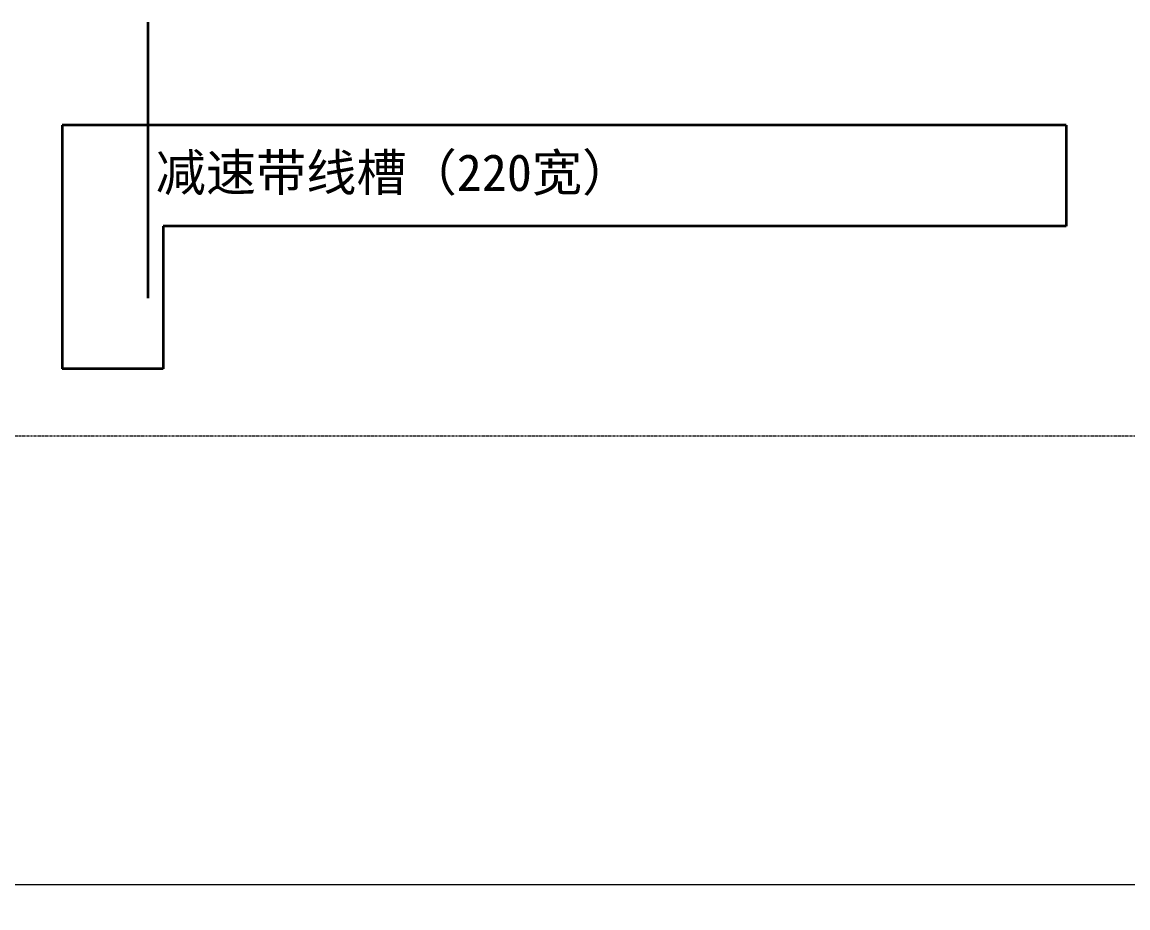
# Model space of a CAD drawing. Header units: millimetres. Extents: x 12881 to 26448, y 40 to 11902.
# Drawn here: x 16136 to 18540, y 2431 to 4357 of the extents above; entities that cross this region are included whole.
import ezdxf

# ---------------------------------------------------------------- set-up
doc = ezdxf.new("R2010")
doc.units = ezdxf.units.MM
doc.linetypes.add('DOT2', pattern=[0.635, 0, -0.635])
doc.linetypes.add('虚线', pattern=[2, 1, -1])
doc.layers.get('0').update_dxf_attribs({"lineweight": 35})
for name, color, linetype, lineweight in [('尺寸线层', 3, 'Continuous', 18), ('粗实线层', 7, 'Continuous', 35), ('虚线层', 6, '虚线', 18)]:
    doc.layers.add(name, color=color, linetype=linetype, lineweight=lineweight)
doc.styles.add('标准300', font='')
doc.styles.add('样式 1', font='')
doc.styles.get('标准300').set_extended_font_data('宋体')
doc.styles.get('样式 1').set_extended_font_data('宋体')
doc.dimstyles.new('标准300', dxfattribs={"dimtxt": 300, "dimasz": 150, "dimexe": 50, "dimexo": 0.8, "dimgap": 50, "dimtad": 1, "dimdec": 0, "dimdsep": 46, "dimtxsty": '标准300', "dimblk": '_CAXARROW', "dimcen": 0, "dimdle": 300, "dimclrd": 256, "dimclre": 256, "dimclrt": 256, "dimazin": 2, "dimtfac": 0.707107, "dimtdec": 0, "dimtix": 1, "dimtmove": 1, "dimatfit": 3, "dimfxl": 1, "dimfrac": 2, "dimtolj": 1, "dimarcsym": 1})

# ---------------------------------------------------------------- blocks, each defined once
blk = doc.blocks.new('*X69')
at = {"layer": '尺寸线层', "linetype": 'Continuous', "transparency": 16777216}
for points in [[(14414.3, 2481.3), (14564.3, 2462.5), (14564.3, 2500)], [(24914.7, 2481.3), (24764.7, 2462.5), (24764.7, 2500)]]:
    blk.add_hatch(color=256, dxfattribs=at).paths.add_polyline_path(points, flags=0)
for p, q in [((14414.3, 3456.4), (14414.3, 2431.3)), ((24914.7, 3456.4), (24914.7, 2431.3)), ((24914.7, 2481.3), (14414.3, 2481.3))]:
    blk.add_line(p, q, dxfattribs=at)
at = {"layer": '尺寸线层', "transparency": 16777216, "insert": (19072, 2678.8), "char_height": 300, "width": 1993.333, "attachment_point": 5, "style": '标准300'}
blk.add_mtext('10500', dxfattribs=at)
blk = doc.blocks.new('_CAXARROW')
blk.add_hatch(color=0).paths.add_polyline_path([(0, 0), (-1, 0.125), (-1, -0.125)], flags=0)

msp = doc.modelspace()

# ---------------------------------------------------------------- linework, layer by layer
at = {"layer": '粗实线层'}
msp.add_line((16409.2, 4357.2), (16409.2, 3757.2), dxfattribs=at)
at = {"layer": '粗实线层', "color": 2}
for p, q in [((18405.5, 4133.3), (16222.7, 4133.3)), ((16222.7, 4133.3), (16222.7, 3603.1)), ((18405.5, 4133.3), (18405.5, 3913.3)), ((18405.5, 3913.3), (16442.7, 3913.3)), ((16442.7, 3913.3), (16442.7, 3603.1)), ((16442.7, 3603.1), (16222.7, 3603.1))]:
    msp.add_line(p, q, dxfattribs=at)
at = {"layer": '虚线层'}
msp.add_line((24914.7, 3457.2), (14414.3, 3457.2), dxfattribs=at)

# ---------------------------------------------------------------- texts
at = {"color": 1, "linetype": 'DOT2', "style": '样式 1'}
msp.add_text('减速带线槽（220宽）', height=80, dxfattribs=at).set_placement((16426.1, 3990.2))

# ---------------------------------------------------------------- dimensions: what is measured, and where the dimension line sits
at = {"layer": '尺寸线层'}
dim = msp.add_linear_dim(base=(14414.3, 2481.3), p1=(24914.7, 3457.2), p2=(14414.3, 3457.2), dimstyle='标准300', override={"dimsah": 1, "dimtfill": 1, "dimtzin": 8}, dxfattribs=at)
dim.commit()
dim.dimension.update_dxf_attribs({"geometry": '*X69', "text_midpoint": (19072, 2678.8), "dimtype": 160})

doc.saveas('drawing.dxf')
